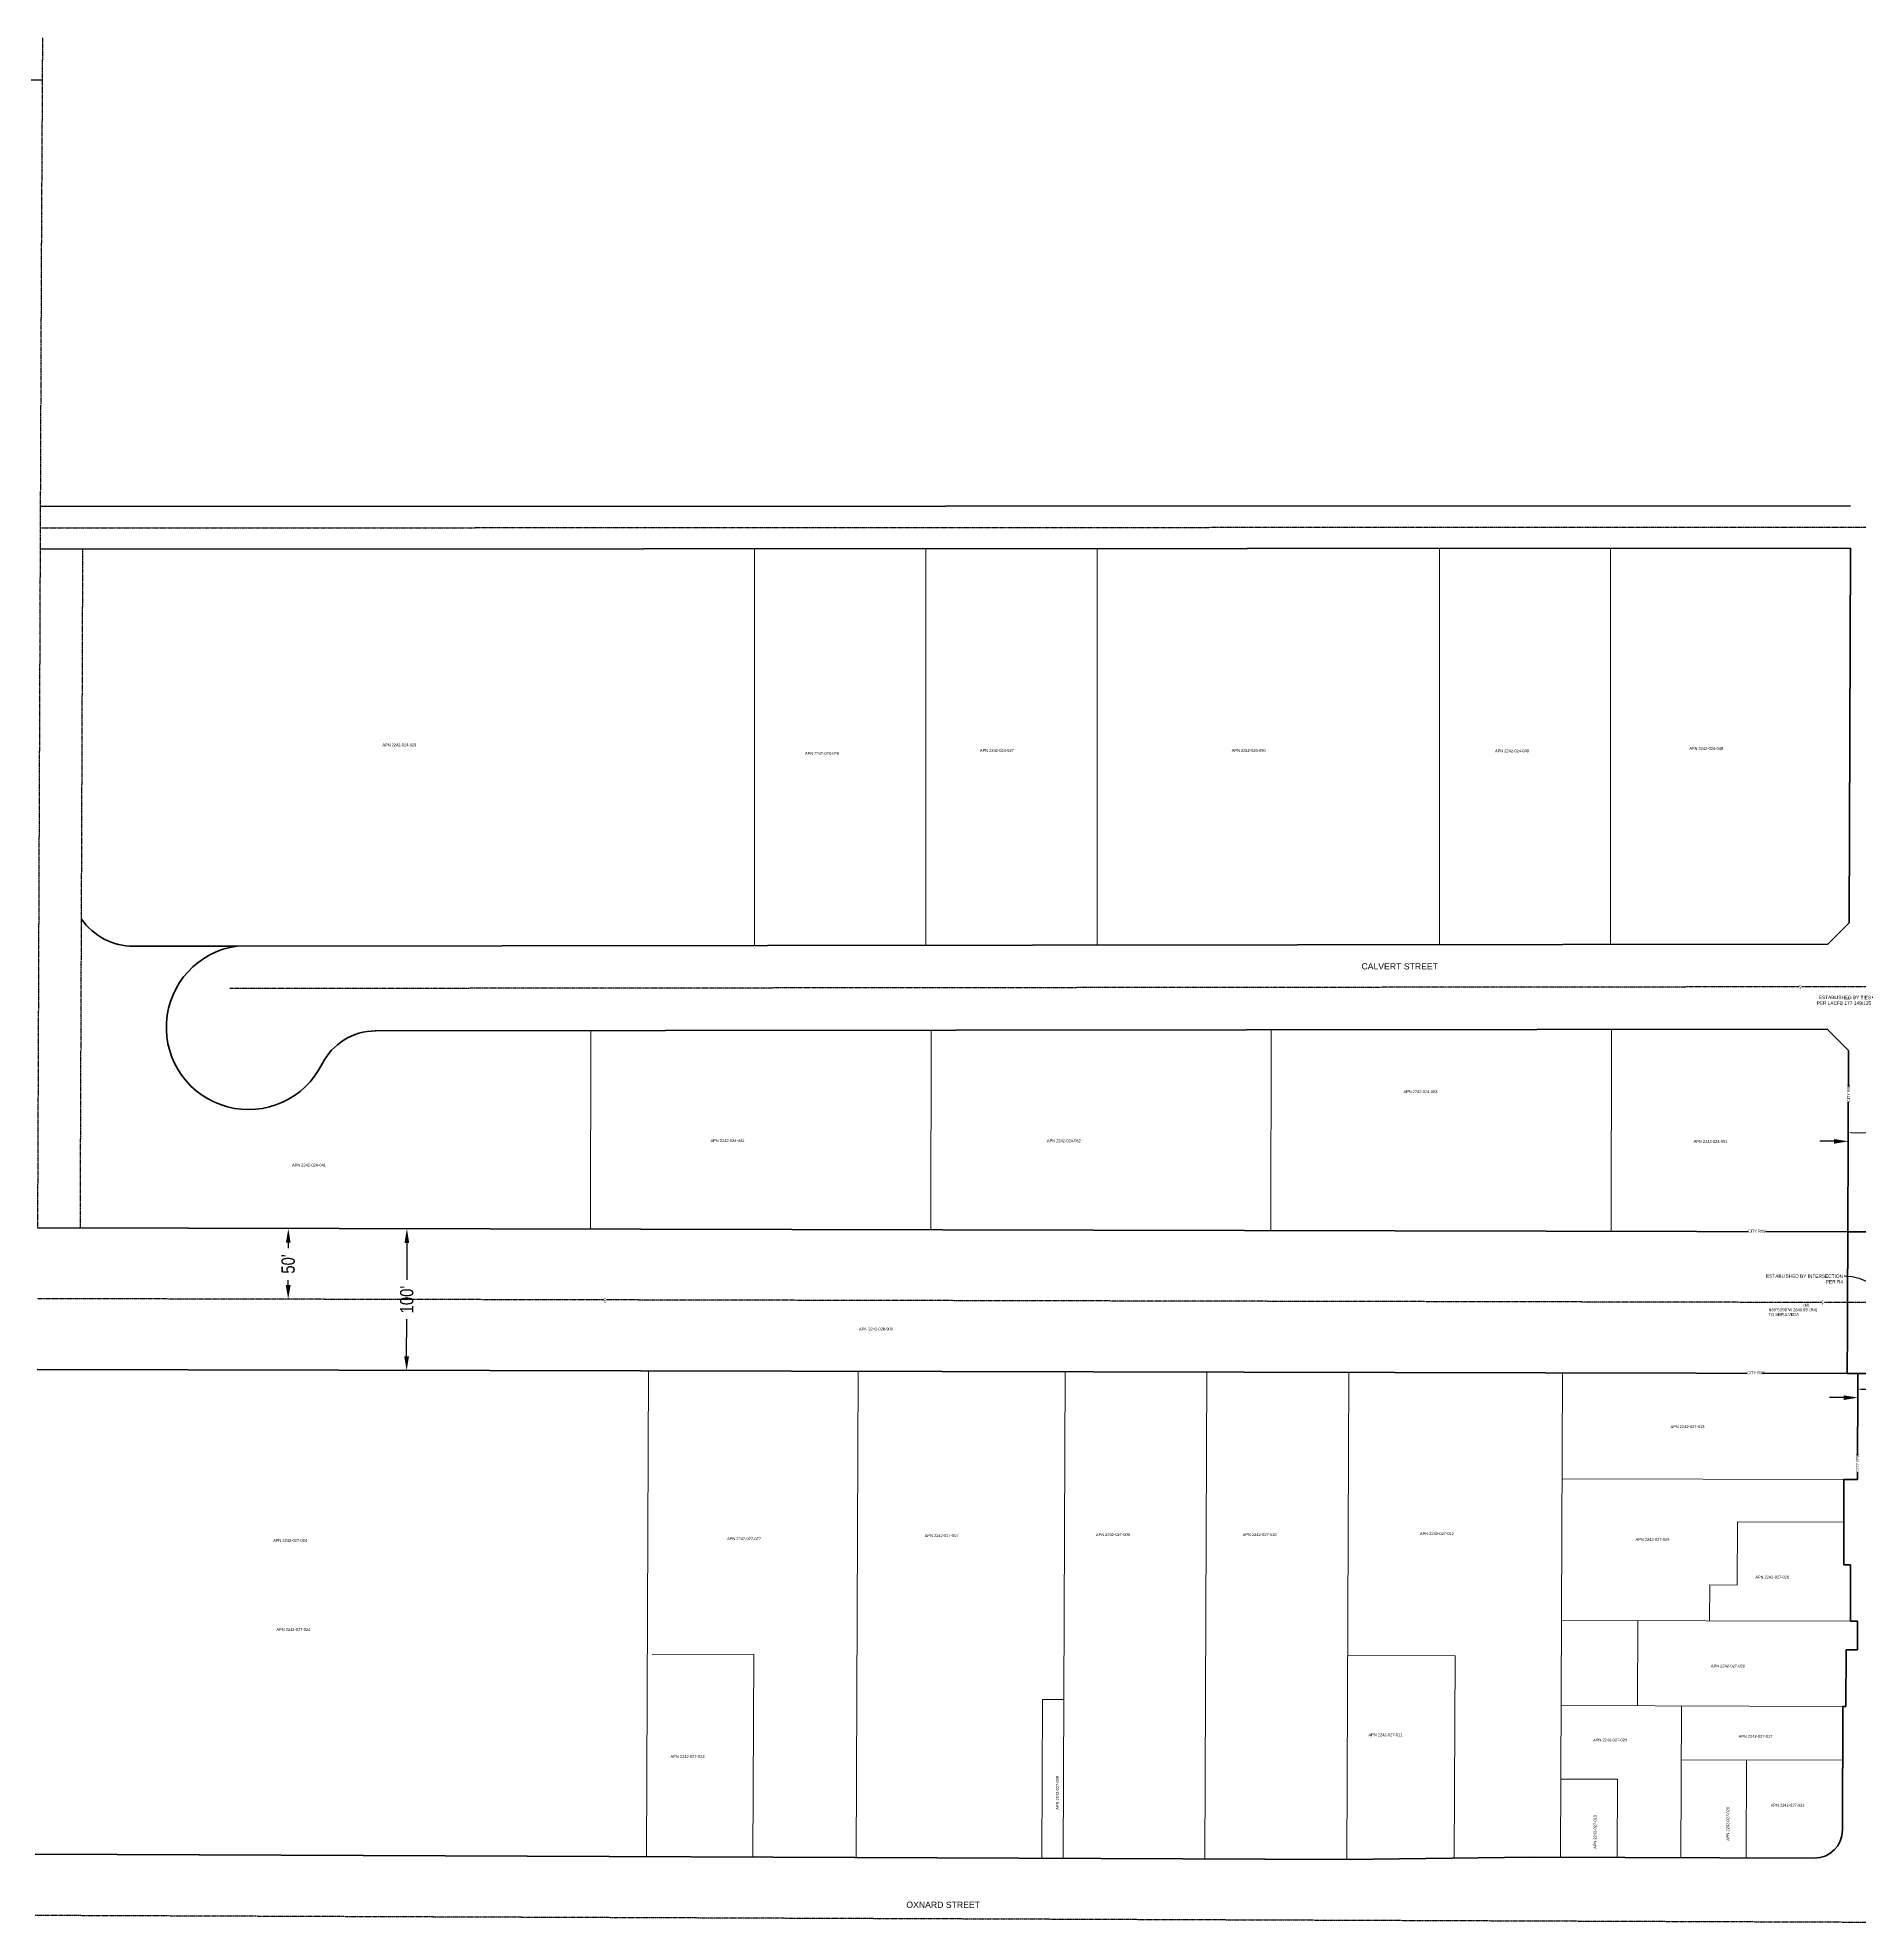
# Model space of a CAD drawing. Header units: feet. Extents: x 6396409 to 6445695, y 1882632 to 1891679.
# Drawn here: x 6421993 to 6423279, y 1887981 to 1889312 of the extents above; entities that cross this region are included whole.
import ezdxf
from ezdxf import colors
from ezdxf.entities.mleader import LeaderData, LeaderLine
from ezdxf.math import Vec2, Vec3

# ---------------------------------------------------------------- set-up
doc = ezdxf.new("R2010")
doc.units = ezdxf.units.FT
doc.header["$MEASUREMENT"] = 0
doc.linetypes.add('CENTER2', pattern=[1.125, 0.75, -0.125, 0.125, -0.125])
doc.linetypes.add('DASHED2', pattern=[0.375, 0.25, -0.125])
for name, color, linetype, lineweight in [('R-ANNO-LABL', 2, 'Continuous', 30), ('R-PROP-PRCL', 4, 'Continuous', 18), ('R-Row-Authority', 30, 'Continuous', 140), ('R-Row-Ease', 5, 'DASHED2', 50), ('R-Row-Ldr', 3, 'Continuous', 5), ('R-Row-Misc-Txto', 171, 'Continuous', 5), ('R-Row-Scl', 1, 'CENTER2', 25), ('R-Row-Sname', 8, 'Continuous', 0), ('R-Row-Srow', 6, 'Continuous', 50), ('VF-TOPO-TEXT-', 1, 'Continuous', 25)]:
    doc.layers.add(name, color=color, linetype=linetype, lineweight=lineweight)
doc.styles.add('CG-Symbol', font='arial.ttf', dxfattribs={"width": 0.8, "height": 0.09375})
doc.styles.add('G1_1 8_0', font='arial.ttf')
doc.styles.add('G4_7 32', font='arial.ttf', dxfattribs={"height": 0.219})
doc.styles.add('NCS1-Anno', font='arial.ttf', dxfattribs={"width": 0.8, "height": 0.09375})
doc.dimstyles.new('Annotative (NCS1)', dxfattribs={"dimscale": 100, "dimtxt": 0.09375, "dimasz": 0.1, "dimexe": 0.1, "dimexo": 0.04, "dimgap": 0.05, "dimtad": 0, "dimdec": 0, "dimzin": 0, "dimdsep": 46, "dimtxsty": 'NCS1-Anno', "dimcen": 0.05, "dimaunit": 1, "dimadec": 3, "dimazin": 0, "dimtfac": 1, "dimtdec": 0, "dimtofl": 0, "dimtmove": 0, "dimatfit": 3, "dimfxl": 0.1, "dimtolj": 1, "dimtzin": 0, "dimarcsym": 0})

# ---------------------------------------------------------------- blocks, each defined once
blk = doc.blocks.new('*D16')
at = {"layer": 'Defpoints', "color": 0}
for p in [(6422023.1, 1888471.4), (6422022.9, 1888371.4), (6422253.4, 1888370.9)]:
    blk.add_point(p, dxfattribs=at)
at = {"layer": 'R-Row-Ldr', "color": 0, "lineweight": -2}
for p, q in [((6422253.6, 1888460.9), (6422253.5, 1888434.8)), ((6422253.4, 1888380.9), (6422253.5, 1888407))]:
    blk.add_line(p, q, dxfattribs=at)
at = {"layer": 'R-Row-Ldr', "color": 0}
for points in [[(6422251.9, 1888460.9), (6422255.2, 1888460.9), (6422253.6, 1888470.9)], [(6422251.7, 1888380.9), (6422255.1, 1888380.9), (6422253.4, 1888370.9)]]:
    blk.add_solid(points, dxfattribs=at)
at = {"layer": 'R-Row-Ldr', "color": 0, "insert": (6422253.5, 1888420.9), "char_height": 9.38, "attachment_point": 5, "rotation": 89.8815, "style": 'NCS1-Anno'}
blk.add_mtext("\\A1;100'", dxfattribs=at)
blk = doc.blocks.new('*D18')
at = {"layer": 'Defpoints', "color": 0}
for p in [(6422023.1, 1888471.4), (6422023, 1888421.4), (6422169.8, 1888421.1)]:
    blk.add_point(p, dxfattribs=at)
at = {"layer": 'R-Row-Ldr', "color": 0, "lineweight": -2}
for p, q in [((6422169.9, 1888461.1), (6422169.8, 1888457.3)), ((6422169.8, 1888431.1), (6422169.8, 1888434.6))]:
    blk.add_line(p, q, dxfattribs=at)
at = {"layer": 'R-Row-Ldr', "color": 0}
for points in [[(6422168.2, 1888461.1), (6422171.5, 1888461.1), (6422169.9, 1888471.1)], [(6422168.1, 1888431.1), (6422171.5, 1888431.1), (6422169.8, 1888421.1)]]:
    blk.add_solid(points, dxfattribs=at)
at = {"layer": 'R-Row-Ldr', "color": 0, "insert": (6422169.8, 1888446), "char_height": 9.38, "attachment_point": 5, "rotation": 89.8815, "style": 'NCS1-Anno'}
blk.add_mtext("\\A1;50'", dxfattribs=at)
blk = doc.blocks.new('*D184')
at = {"layer": 'Defpoints', "color": 0}
for p in [(6423270.9, 1888532.7), (6423313.9, 1888532.6), (6423313.9, 1888532.6)]:
    blk.add_point(p, dxfattribs=at)
at = {"layer": 'R-Row-Ldr', "color": 0, "lineweight": -2}
for p, q in [((6423260.9, 1888532.6), (6423250.9, 1888532.6)), ((6423323.9, 1888532.6), (6423333.9, 1888532.6))]:
    blk.add_line(p, q, dxfattribs=at)
at = {"layer": 'R-Row-Ldr', "color": 0}
for points in [[(6423260.9, 1888534.2), (6423260.9, 1888530.9), (6423270.9, 1888532.6)], [(6423323.9, 1888534.2), (6423323.9, 1888530.9), (6423313.9, 1888532.6)]]:
    blk.add_solid(points, dxfattribs=at)
at = {"layer": 'R-Row-Ldr', "color": 0, "insert": (6423292.4, 1888532.6), "char_height": 9.38, "attachment_point": 5, "style": 'NCS1-Anno'}
blk.add_mtext("\\A1;43'", dxfattribs=at)
blk = doc.blocks.new('*D186')
at = {"layer": 'Defpoints', "color": 0}
for p in [(6423277.7, 1888351.8), (6423313.2, 1888351.7), (6423313.2, 1888351.7)]:
    blk.add_point(p, dxfattribs=at)
at = {"layer": 'R-Row-Ldr', "color": 0, "lineweight": -2}
for p, q in [((6423267.7, 1888351.7), (6423257.7, 1888351.7)), ((6423323.2, 1888351.7), (6423333.2, 1888351.7))]:
    blk.add_line(p, q, dxfattribs=at)
at = {"layer": 'R-Row-Ldr', "color": 0}
for points in [[(6423267.7, 1888353.3), (6423267.7, 1888350), (6423277.7, 1888351.7)], [(6423323.2, 1888353.3), (6423323.2, 1888350), (6423313.2, 1888351.7)]]:
    blk.add_solid(points, dxfattribs=at)
at = {"layer": 'R-Row-Ldr', "color": 0, "insert": (6423295.4, 1888351.7), "char_height": 9.38, "attachment_point": 5, "style": 'NCS1-Anno'}
blk.add_mtext("\\A1;35'", dxfattribs=at)
blk = doc.blocks.new('Centerline')
at = {"insert": (-0.032, 0.064), "char_height": 0.0938, "attachment_point": 1, "style": 'NCS1-Anno', "bg_fill": 3, "box_fill_scale": 1, "bg_fill_color": 256, "bg_fill_transparency": 0}
blk.add_mtext_dynamic_manual_height_columns('C', width=0.09375, gutter_width=0.469, heights=[0.132], dxfattribs=at)
at = {"insert": (-0.005, 0.002), "char_height": 0.0938, "attachment_point": 1, "style": 'NCS1-Anno'}
blk.add_mtext_dynamic_manual_height_columns('L', width=0.09375, gutter_width=0.469, heights=[0], dxfattribs=at)
blk = doc.blocks.new('*D243')
at = {"layer": 'Defpoints', "color": 0, "transparency": 16777216}
for p in [(6423270.9, 1888538.7), (6423343.9, 1888538.5), (6423343.9, 1888538.4)]:
    blk.add_point(p, dxfattribs=at)
at = {"layer": 'R-Row-Ldr', "color": 0, "lineweight": -2, "transparency": 16777216}
for p, q in [((6423270.9, 1888539.5), (6423270.9, 1888540.8)), ((6423272.9, 1888538.8), (6423305.1, 1888538.7)), ((6423341.9, 1888538.5), (6423309.7, 1888538.7)), ((6423343.9, 1888539.2), (6423343.9, 1888540.5))]:
    blk.add_line(p, q, dxfattribs=at)
at = {"layer": 'R-Row-Ldr', "color": 0, "transparency": 16777216}
for points in [[(6423272.9, 1888539.1), (6423272.9, 1888538.5), (6423270.9, 1888538.8)], [(6423341.9, 1888538.9), (6423341.9, 1888538.2), (6423343.9, 1888538.5)]]:
    blk.add_solid(points, dxfattribs=at)
at = {"layer": 'R-Row-Ldr', "color": 0, "transparency": 16777216, "insert": (6423307.4, 1888538.7), "char_height": 1.88, "attachment_point": 5, "rotation": 359.7787, "style": 'NCS1-Anno'}
blk.add_mtext("\\A1;73'", dxfattribs=at)
blk = doc.blocks.new('*D245')
at = {"layer": 'Defpoints', "color": 0, "transparency": 16777216}
for p in [(6423277.7, 1888356.7), (6423343.2, 1888357.5), (6423343.2, 1888356.4)]:
    blk.add_point(p, dxfattribs=at)
at = {"layer": 'R-Row-Ldr', "color": 0, "lineweight": -2, "transparency": 16777216}
for p, q in [((6423277.7, 1888357.5), (6423277.7, 1888359.7)), ((6423279.7, 1888357.7), (6423308.2, 1888357.6)), ((6423341.2, 1888357.5), (6423312.7, 1888357.6)), ((6423343.2, 1888357.2), (6423343.2, 1888359.5))]:
    blk.add_line(p, q, dxfattribs=at)
at = {"layer": 'R-Row-Ldr', "color": 0, "transparency": 16777216}
for points in [[(6423279.7, 1888358.1), (6423279.7, 1888357.4), (6423277.7, 1888357.7)], [(6423341.2, 1888357.8), (6423341.2, 1888357.2), (6423343.2, 1888357.5)]]:
    blk.add_solid(points, dxfattribs=at)
at = {"layer": 'R-Row-Ldr', "color": 0, "transparency": 16777216, "insert": (6423310.4, 1888357.6), "char_height": 1.88, "attachment_point": 5, "rotation": 359.7787, "style": 'NCS1-Anno'}
blk.add_mtext("\\A1;66'", dxfattribs=at)

msp = doc.modelspace()

# ---------------------------------------------------------------- linework, layer by layer
at = {"layer": 'R-PROP-PRCL'}
for p, q in [((6422498.9, 1888670.8), (6422498.9, 1888950.4)), ((6422619.8, 1888670.9), (6422619.8, 1888950.5)), ((6422740.7, 1888671.1), (6422740.7, 1888950.7)), ((6422982.4, 1888671.3), (6422982.4, 1888951)), ((6423103.1, 1888671.5), (6423103.1, 1888951.1)), ((6422383.4, 1888610.7), (6422383.1, 1888470.6)), ((6422623.6, 1888610.9), (6422623.3, 1888470.2)), ((6422863.7, 1888611.2), (6422863.4, 1888469.7)), ((6423103.8, 1888611.5), (6423103.5, 1888469.2)), ((6422424.2, 1888370.6), (6422422.8, 1888027.7)), ((6422572.2, 1888370.2), (6422570.8, 1888027.2)), ((6422718.2, 1888369.9), (6422716.8, 1888026.6)), ((6422818.2, 1888369.7), (6422816.8, 1888026.3)), ((6422918.3, 1888369.4), (6422916.9, 1888025.8)), ((6423069.2, 1888369.4), (6423067.8, 1888027.3)), ((6423267.9, 1888293.9), (6423068.9, 1888294.4)), ((6423192.8, 1888264.1), (6423192.6, 1888219.4)), ((6423267.8, 1888263.9), (6423192.8, 1888264.1)), ((6423173.1, 1888219.5), (6423173, 1888194.1)), ((6423192.6, 1888219.4), (6423173.1, 1888219.5)), ((6423272.5, 1888193.9), (6423068.5, 1888194.4)), ((6423122.4, 1888194.3), (6423122.2, 1888134.3)), ((6422426.6, 1888170.6), (6422498.4, 1888170.4)), ((6422498.4, 1888170.4), (6422497.8, 1888027.4)), ((6422917.5, 1888169.7), (6422993.4, 1888169.5)), ((6422993.4, 1888169.5), (6422992.8, 1888026.7)), ((6422702.3, 1888138.7), (6422701.8, 1888026.7)), ((6422717.3, 1888138.7), (6422702.3, 1888138.7)), ((6423267.2, 1888133.7), (6423068.2, 1888134.4)), ((6423153.2, 1888134.2), (6423152.8, 1888027)), ((6423267.1, 1888095.7), (6423153.1, 1888096.1)), ((6423199.1, 1888096.1), (6423198.8, 1888026.8)), ((6423068, 1888082.4), (6423108, 1888082.3)), ((6423108, 1888082.3), (6423107.8, 1888027.1))]:
    msp.add_line(p, q, dxfattribs=at)
at = {"layer": 'R-Row-Authority'}
for p, q in [((6423270.6, 1888468.8), (6421992.9, 1888471.5)), ((6423270.2, 1888368.8), (6421992.7, 1888371.5)), ((6423356.2, 1888368.6), (6423270.2, 1888368.8))]:
    msp.add_line(p, q, dxfattribs=at)
msp.add_lwpolyline([(6423270.6, 1888468.8), (6423356.6, 1888468.6)], dxfattribs=at)
at = {"layer": 'R-Row-Ease'}
msp.add_line((6423270.6, 1888468.8), (6423270.2, 1888368.8), dxfattribs=at)
at = {"layer": 'R-Row-Scl'}
for p, q in [((6421995.7, 1889146.6), (6421996.6, 1889311.6)), ((6421993.1, 1888471.5), (6421995.7, 1889146.6)), ((6421995, 1888965.6), (6423315.5, 1888966.2)), ((6422023.1, 1888471.4), (6422024.9, 1888950.7)), ((6423314.3, 1888641.7), (6422128.6, 1888640.4)), ((6423258.3, 1888641.7), (6423258.3, 1888641.8)), ((6423313.4, 1888418.7), (6421992.8, 1888421.5)), ((6423277.4, 1888173.7), (6423277.5, 1888193.7)), ((6421991.2, 1887986.4), (6423311.6, 1887981.4))]:
    msp.add_line(p, q, dxfattribs=at)
for points in [[(6421993.4, 1888674.3), (6421993.9, 1888674.3)], [(6421993.3, 1888644.3), (6421993.8, 1888644.3)], [(6421993.3, 1888644.3), (6421993.8, 1888644.3)], [(6421993.3, 1888614.3), (6421993.7, 1888614.3)]]:
    msp.add_lwpolyline(points, dxfattribs=at)
at = {"layer": 'R-Row-Srow'}
for p, q in [((6421996.5, 1889281.6), (6421666.2, 1889282.9)), ((6421995.1, 1888980.6), (6423272.6, 1888981.2)), ((6421995.1, 1888950.6), (6423272.5, 1888951.2)), ((6423272.5, 1888951.2), (6423271.5, 1888686.7)), ((6423256.5, 1888671.7), (6423271.5, 1888686.7)), ((6422133.7, 1888670.4), (6422060.8, 1888670.3)), ((6423256.5, 1888671.7), (6422133.7, 1888670.4)), ((6423256.1, 1888611.7), (6422231.3, 1888610.5)), ((6423271.1, 1888596.7), (6423256.1, 1888611.7)), ((6423271.1, 1888596.7), (6423270.6, 1888468.8)), ((6423277.7, 1888368.8), (6423277.4, 1888293.9)), ((6423267.9, 1888293.9), (6423267.8, 1888263.9)), ((6423267.9, 1888293.9), (6423277.4, 1888293.9)), ((6423267.8, 1888263.9), (6423267.7, 1888233.7)), ((6423272.6, 1888233.7), (6423267.7, 1888233.7)), ((6423272.6, 1888233.7), (6423272.5, 1888193.9)), ((6423272.5, 1888193.9), (6423277.5, 1888193.9)), ((6423277.5, 1888193.9), (6423277.4, 1888173.7)), ((6423269.4, 1888173.7), (6423269.2, 1888133.7)), ((6423277.4, 1888173.7), (6423269.4, 1888173.7)), ((6423267.2, 1888133.7), (6423266.9, 1888046.5)), ((6423269.2, 1888133.7), (6423267.2, 1888133.7)), ((6421991.3, 1888029.4), (6422916.9, 1888025.8)), ((6423046.9, 1888027.4), (6422916.9, 1888025.8)), ((6423046.9, 1888027.4), (6423246.8, 1888026.6))]:
    msp.add_line(p, q, dxfattribs=at)
for centre, radius, start, end in [((6422060.7, 1888715.3), 45, 215.136, 270.065), ((6422141.8, 1888613), 58, 98.073, 333.5997), ((6422231.4, 1888568.5), 42, 90.065, 153.5997), ((6423246.9, 1888046.6), 20, 269.783, 359.7655)]:
    msp.add_arc(centre, radius, start, end, dxfattribs=at)

# ---------------------------------------------------------------- texts
at = {"layer": 'R-Row-Misc-Txto', "style": 'G1_1 8_0'}
for s, p in [('APN 2242-024-029', (6422236.3, 1888811.4)), ('APN 2242-024-028', (6422534.6, 1888805.4)), ('APN 2242-024-027', (6422658, 1888807.5)), ('APN 2242-024-050', (6422835.8, 1888807.5)), ('APN 2242-024-049', (6423021.6, 1888807.2)), ('APN 2242-024-048', (6423158.7, 1888808.9)), ('APN 2242-024-053', (6422957, 1888566.6)), ('APN 2242-024-042', (6422467.9, 1888532.1)), ('APN 2242-024-052', (6422705.3, 1888532)), ('APN 2242-024-051', (6423161.8, 1888531.5)), ('APN 2242-024-041', (6422172.5, 1888514.8)), ('APN 2242-026-900', (6422572.7, 1888399.1)), ('APN 2242-027-900', (6422572.7, 1888399.1)), ('APN 2242-027-013', (6423145.5, 1888330.2)), ('APN 2242-027-007', (6422619.1, 1888253.3)), ('APN 2242-027-009', (6422739.9, 1888254)), ('APN 2242-027-010', (6422843.5, 1888254)), ('APN 2242-027-012', (6422968.6, 1888254.7)), ('APN 2242-027-024', (6422159.2, 1888249.9)), ('APN 2242-027-022', (6422479.6, 1888251.1)), ('APN 2242-027-025', (6423120.8, 1888250.6)), ('APN 2242-027-026', (6423205.3, 1888224)), ('APN 2242-027-024', (6422161.5, 1888187)), ('APN 2242-027-028', (6423174, 1888161.3)), ('APN 2242-027-011', (6422932.3, 1888112.7)), ('APN 2242-027-029', (6423090.9, 1888109)), ('APN 2242-027-017', (6423193.5, 1888111.6)), ('APN 2242-027-023', (6422439.7, 1888097.4)), ('APN 2242-027-021', (6423216.2, 1888063))]:
    msp.add_text(s, height=2, dxfattribs=at).set_placement(p)
for s, p in [('APN 2242-027-008', (6422713.7, 1888060.8)), ('APN 2242-027-019', (6423093.2, 1888033.2)), ('APN 2242-027-020', (6423186.9, 1888038.9))]:
    msp.add_text(s, height=2, rotation=90, dxfattribs=at).set_placement(p)
at = {"layer": 'R-Row-Misc-Txto', "insert": (6423214.7, 1888418), "char_height": 2, "width": 28.327, "attachment_point": 1, "style": 'NCS1-Anno'}
msp.add_mtext('^I^I           (M)\\PN89°53\'00"W 2640.95\' (R4) \\PTO SEPULVEDA', dxfattribs=at)
at = {"layer": 'R-Row-Sname', "char_height": 4.38, "attachment_point": 1, "style": 'G4_7 32'}
for s, insert, width in [('CALVERT STREET', (6422927.3, 1888658.3), 75.048), ('OXNARD STREET', (6422606.1, 1887995.9), 74.241), ('OXNARD STREET', (6422606.1, 1887995.9), 74.241)]:
    msp.add_mtext(s, dxfattribs=dict(at, insert=insert, width=width))

# ---------------------------------------------------------------- dimensions: what is measured, and where the dimension line sits
at = {"layer": 'R-Row-Ldr'}
for base, p1, p2, picture, middle in [((6423313.9, 1888532.6), (6423270.9, 1888532.7), (6423313.9, 1888532.6), '*D184', (6423292.4, 1888532.6)), ((6423313.168, 1888351.6742), (6423277.6682, 1888351.8113), (6423313.168, 1888351.6742), '*D186', (6423295.4181, 1888351.6742))]:
    dim = msp.add_linear_dim(base=base, p1=p1, p2=p2, dimstyle='Annotative (NCS1)', override={"dimdec": 0, "dimpost": "'", "dimse1": 1, "dimse2": 1}, dxfattribs=at)
    dim.commit()
    dim.dimension.update_dxf_attribs({"geometry": picture, "text_midpoint": middle, "dimtype": 160})
for p1, p2, distance, override, picture, middle in [((6423270.9, 1888538.7), (6423343.9, 1888538.4), 0.1, {"dimdec": 0, "dimpost": "'"}, '*D243', (6423307.4, 1888538.7)), ((6422023.1, 1888471.4), (6422022.9, 1888371.4), 230.5, {"dimdec": 0, "dimpost": "'", "dimse1": 1, "dimse2": 1, "dimsd1": 0}, '*D16', (6422253.5, 1888420.9)), ((6423277.7, 1888356.7), (6423343.2, 1888356.4), 1.1, {"dimdec": 0, "dimpost": "'"}, '*D245', (6423310.4, 1888357.6))]:
    dim = msp.add_aligned_dim(p1=p1, p2=p2, distance=distance, dimstyle='Annotative (NCS1)', override=override, dxfattribs=at)
    dim.commit()
    dim.dimension.update_dxf_attribs({"geometry": picture, "text_midpoint": middle})
dim = msp.add_linear_dim(base=(6422169.8, 1888421.1), p1=(6422023.1, 1888471.4), p2=(6422023, 1888421.4), angle=269.8815, dimstyle='Annotative (NCS1)', override={"dimdec": 0, "dimpost": "'", "dimse1": 1, "dimse2": 1}, dxfattribs=at)
dim.commit()
dim.dimension.update_dxf_attribs({"geometry": '*D18', "text_midpoint": (6422169.8, 1888446), "dimtype": 161})

# ---------------------------------------------------------------- leaders
at = {"layer": 'VF-TOPO-TEXT-'}
ml = msp.add_multileader_mtext('Standard', dxfattribs=at)
ml.set_content('ESTABLISHED BY TIES\\PPER LACFB 177-149/135', color=256, style='NCS1-Anno')
ml.set_leader_properties()
ml.build(insert=Vec2(0, 0))
ml.multileader.update_dxf_attribs({"leader_type": 2, "dogleg_length": 0.1, "arrow_head_size": 2, "scale": 20})
ctx = ml.context
ctx.base_point, ctx.scale, ctx.char_height, ctx.arrow_head_size, ctx.landing_gap_size, ctx.plane_origin, ctx.plane_x_axis, ctx.plane_y_axis = Vec3(6423255.8, 1888634.1), 20, 2.4, 2, 0.8, Vec3(6423266.2, 1888615.1), Vec3(0.999998, -0.001828), Vec3(0.001828, 0.999998)
ctx.text_align_type = 2
notes = []
notes.append((ctx, [(0, (1, 1, 0), (6423289.8, 1888634), (-0.999998, 0.001828), 2, [(0, [(6423314.3, 1888641.7)], 0, [])])]))
ctx.mtext.insert, ctx.mtext.text_direction, ctx.mtext.rotation, ctx.mtext.width, ctx.mtext.alignment, ctx.mtext.flow_direction = Vec3(6423287, 1888635.3), Vec3(0.999998, -0.001828), 6.281358, 50.713, 3, 5
ml = msp.add_multileader_mtext('Standard', dxfattribs=at)
ml.set_content('ESTABLISHED BY INTERSECTION\\PPER R4', color=256, style='NCS1-Anno')
ml.set_leader_properties()
ml.build(insert=Vec2(0, 0))
ml.multileader.update_dxf_attribs({"leader_type": 2, "dogleg_length": 0.1, "arrow_head_size": 2, "scale": 20})
ctx = ml.context
ctx.base_point, ctx.scale, ctx.char_height, ctx.arrow_head_size, ctx.landing_gap_size, ctx.plane_origin, ctx.plane_x_axis, ctx.plane_y_axis = Vec3(6423223.3, 1888437.5), 20, 2.4, 2, 0.8, Vec3(6423265.4, 1888392.1), Vec3(0.999998, -0.001828), Vec3(0.001828, 0.999998)
ctx.text_align_type = 2
notes.append((ctx, [(0, (1, 1, 0), (6423270, 1888437.4), (-0.999998, 0.001828), 2, [(0, [(6423313.4, 1888418.7)], 0, [])])]))
ctx.mtext.insert, ctx.mtext.text_direction, ctx.mtext.rotation, ctx.mtext.width, ctx.mtext.alignment, ctx.mtext.flow_direction = Vec3(6423267.2, 1888438.6), Vec3(0.999998, -0.001828), 6.281358, 63.427, 3, 5
for ctx, leaders in notes:
    for number, flags, end, landing, length, lines in leaders:
        leader = LeaderData()
        leader.index, (leader.has_last_leader_line, leader.has_dogleg_vector, leader.attachment_direction) = number, flags
        leader.last_leader_point, leader.dogleg_vector, leader.dogleg_length = Vec3(end), Vec3(landing), length
        for number, points, colour, breaks in lines:
            line = LeaderLine()
            line.index, line.vertices, line.color, line.breaks = number, Vec3.list(points), colors.encode_raw_color(colour), breaks
            leader.lines.append(line)
        ctx.leaders.append(leader)

# ---------------------------------------------------------------- next in the draw order: block references
at = {"layer": 'R-ANNO-LABL', "xscale": 20, "yscale": 20, "zscale": 20}
for p in [(6423236.7, 1888641.6), (6422393, 1888420.6), (6423252.5, 1888418.8)]:
    msp.add_blockref('Centerline', p, dxfattribs=at)

# ---------------------------------------------------------------- next in the draw order: texts
at = {"layer": 'R-ANNO-LABL', "char_height": 2, "attachment_point": 1, "rotation": 90, "style": 'CG-Symbol', "bg_fill": 3, "box_fill_scale": 1, "bg_fill_color": 256, "bg_fill_transparency": 0}
for insert, width in [((6423270.1, 1888560.3), 10.842), ((6423276.3, 1888299.3), 11.462)]:
    msp.add_mtext('CITY R/W', dxfattribs=dict(at, insert=insert, width=width))
at = {"layer": 'R-ANNO-LABL', "char_height": 2, "attachment_point": 1, "style": 'CG-Symbol', "bg_fill": 3, "box_fill_scale": 1, "bg_fill_color": 256, "bg_fill_transparency": 0}
for insert, width in [((6423200.1, 1888470.2), 12.592), ((6423199.5, 1888370.2), 10.27)]:
    msp.add_mtext('CITY R/W', dxfattribs=dict(at, insert=insert, width=width))

doc.saveas('drawing.dxf')
